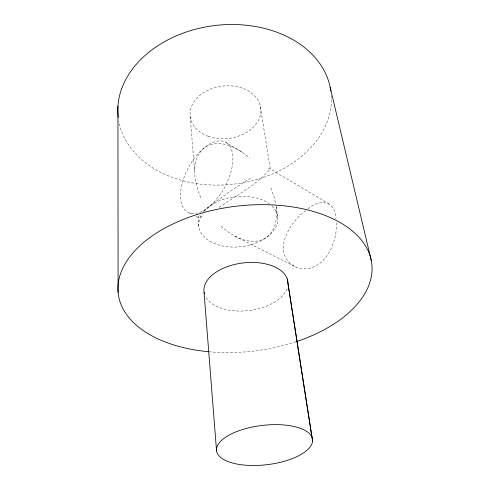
<?xml version="1.0" encoding="UTF-8"?>
<svg xmlns="http://www.w3.org/2000/svg" width="490" height="490" viewBox="0 0 490 490"><rect width="100%" height="100%" fill="white"/><g stroke="black" fill="none" stroke-linecap="round" stroke-linejoin="round"><path stroke-width="0.37" stroke-dasharray="2.45 1.84" d="M200.765 197.623C194.334 182.519 190.065 161.345 203.35 148.556C217.921 137.139 237.809 147.423 249.551 158.117M198.842 226.349L198.199 216.911L199.602 215.006M203.025 211.723C218.344 198.811 235.12 187.725 252.166 177.257M305.723 210.651C288.978 222.289 270.253 254.769 296.242 267.24C322.757 275.894 338.425 243.126 336.263 221.186M307.934 208.893C320.276 198.407 335.374 200.655 335.956 218.932M219.134 207.331C236.517 195.357 256.38 185.073 270.284 169.007L260.031 104.701M202.339 216.568L198.432 217.658L195.829 216.311M267.926 169.038L269.635 168.646L270.284 169.007L328.962 203.803M221.021 226.111C232.015 235.978 247.977 245.447 263.044 239.42C275.545 233.632 278.063 217.86 276.011 205.604L277.897 219.006M234.906 236.174L296.242 267.24M189.305 212.93L193.219 214.957M226.411 142.706A39.8 20.617 -61.6 0 1 211.79 204.324A39.8 20.617 -61.6 0 1 181.851 184.687A39.8 20.617 -61.6 0 1 226.411 142.706L242.519 152.494M270.848 188.025L274.008 196.704L275.674 204.122M198.199 216.911L198.432 217.658M190.163 116.344L194.64 171.849M287.011 288.714A42.256 23.973 -6.7 0 1 247.156 310.727A42.256 23.973 -6.7 0 1 205.488 296.511M295.966 341.751A127.663 72.949 -6.7 0 1 209.812 351.82M331.277 95.581A107.126 79.876 -6.7 0 1 234.324 184.093A107.126 79.876 -6.7 0 1 118.77 121.177M271.956 206.027A39.745 25.137 -6.7 0 1 240.682 246.715A39.745 25.137 -6.7 0 1 202.425 213.554M204.257 211.214A39.745 25.137 -6.7 0 1 269.231 203.754M208.164 136.263A35.531 26.362 -6.7 0 0 260.882 110.072A35.531 26.362 -6.7 0 0 207.344 90.509A35.531 26.362 -6.7 0 0 208.164 136.263"/><path stroke-width="0.73" d="M330.193 87.379L371.322 260.686M312.602 441.147A48.357 19.784 -6.7 0 0 242.127 429.663A48.357 19.784 -6.7 0 0 238.942 464.404A48.357 19.784 -6.7 0 0 312.602 441.147L288.01 283.741A42.256 23.973 -6.7 0 0 244.773 262.763A42.256 23.973 -6.7 0 0 204.005 291.758L216.556 450.904M287.232 278.853L311.952 437.111M117.931 106.073L118.096 292.371M204.428 293.841A42.256 23.973 -6.7 0 1 204.11 292.457M209.083 351.759A127.663 72.949 -6.7 0 1 138.364 247.174A127.663 72.949 -6.7 0 1 341.597 223.403A127.663 72.949 -6.7 0 1 296.689 341.512M118.206 117.447A107.126 79.876 -6.7 0 1 214.357 25.59A107.126 79.876 -6.7 0 1 330.83 91.097"/></g></svg>
